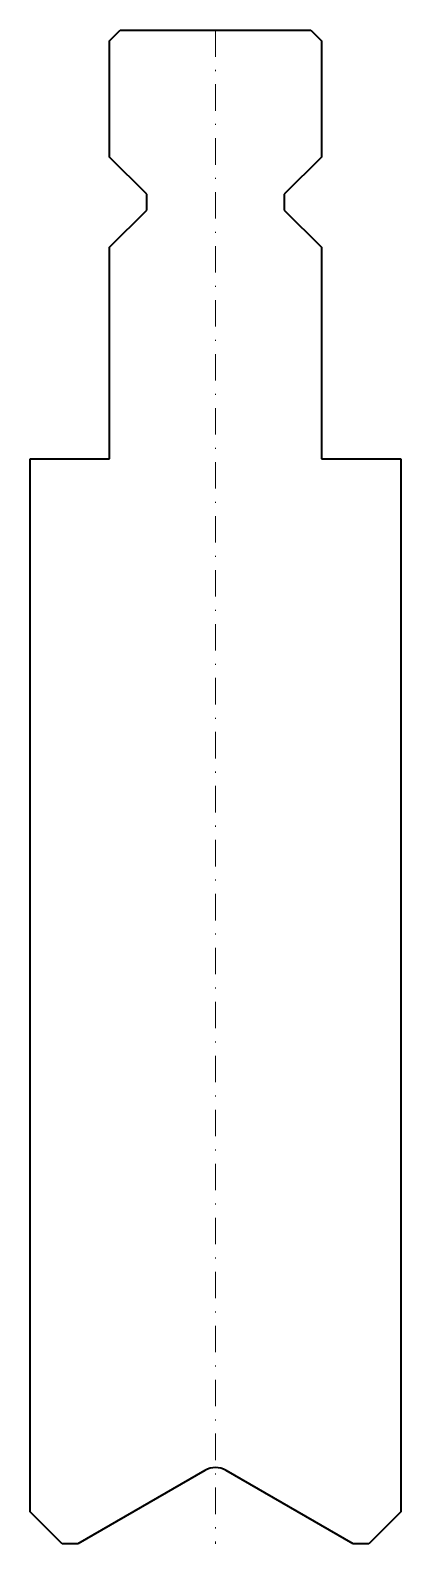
# Model space of a CAD drawing. Header units: millimetres. Extents: x -18 to 18, y 0 to 143.
import ezdxf

# ---------------------------------------------------------------- set-up
doc = ezdxf.new("R2010")
doc.units = ezdxf.units.MM
doc.header["$LTSCALE"] = 5
doc.linetypes.add('AUSGEZOGEN', pattern=[0])
doc.linetypes.add('DASHDOT', pattern=[1, 0.5, -0.25, 0, -0.25])
doc.layers.add('2', color=7, linetype='Continuous')
doc.layers.add('5', color=3, linetype='Continuous', true_color=0x00ff00)

msp = doc.modelspace()

# ---------------------------------------------------------------- linework, layer by layer
at = {"layer": '2', "color": 7, "linetype": 'AUSGEZOGEN', "lineweight": 35}
for p, q in [((-10, 142), (-9, 143)), ((-9, 143), (9, 143)), ((9, 143), (10, 142)), ((-10, 131), (-10, 142)), ((10, 142), (10, 131)), ((-6.5, 127.5), (-10, 131)), ((10, 131), (6.5, 127.5)), ((-6.5, 126), (-6.5, 127.5)), ((6.5, 127.5), (6.5, 126)), ((-10, 122.5), (-6.5, 126)), ((6.5, 126), (10, 122.5)), ((-10, 102.5), (-10, 122.5)), ((10, 122.5), (10, 102.5)), ((-17.5, 3), (-17.5, 102.5)), ((-17.5, 102.5), (-10, 102.5)), ((10, 102.5), (17.5, 102.5)), ((17.5, 102.5), (17.5, 3)), ((-1, 6.93), (-13, 0)), ((13, 0), (1, 6.93)), ((-14.5, 0), (-17.5, 3)), ((17.5, 3), (14.5, 0)), ((-13, 0), (-14.5, 0)), ((14.5, 0), (13, 0))]:
    msp.add_line(p, q, dxfattribs=at)
msp.add_arc((0, 5.2), 2, 60, 120, dxfattribs=at)
at = {"layer": '5', "color": 3, "linetype": 'DASHDOT', "lineweight": 18, "true_color": 0x00ff00}
msp.add_line((0, 143), (0, 0), dxfattribs=at)

doc.saveas('drawing.dxf')
